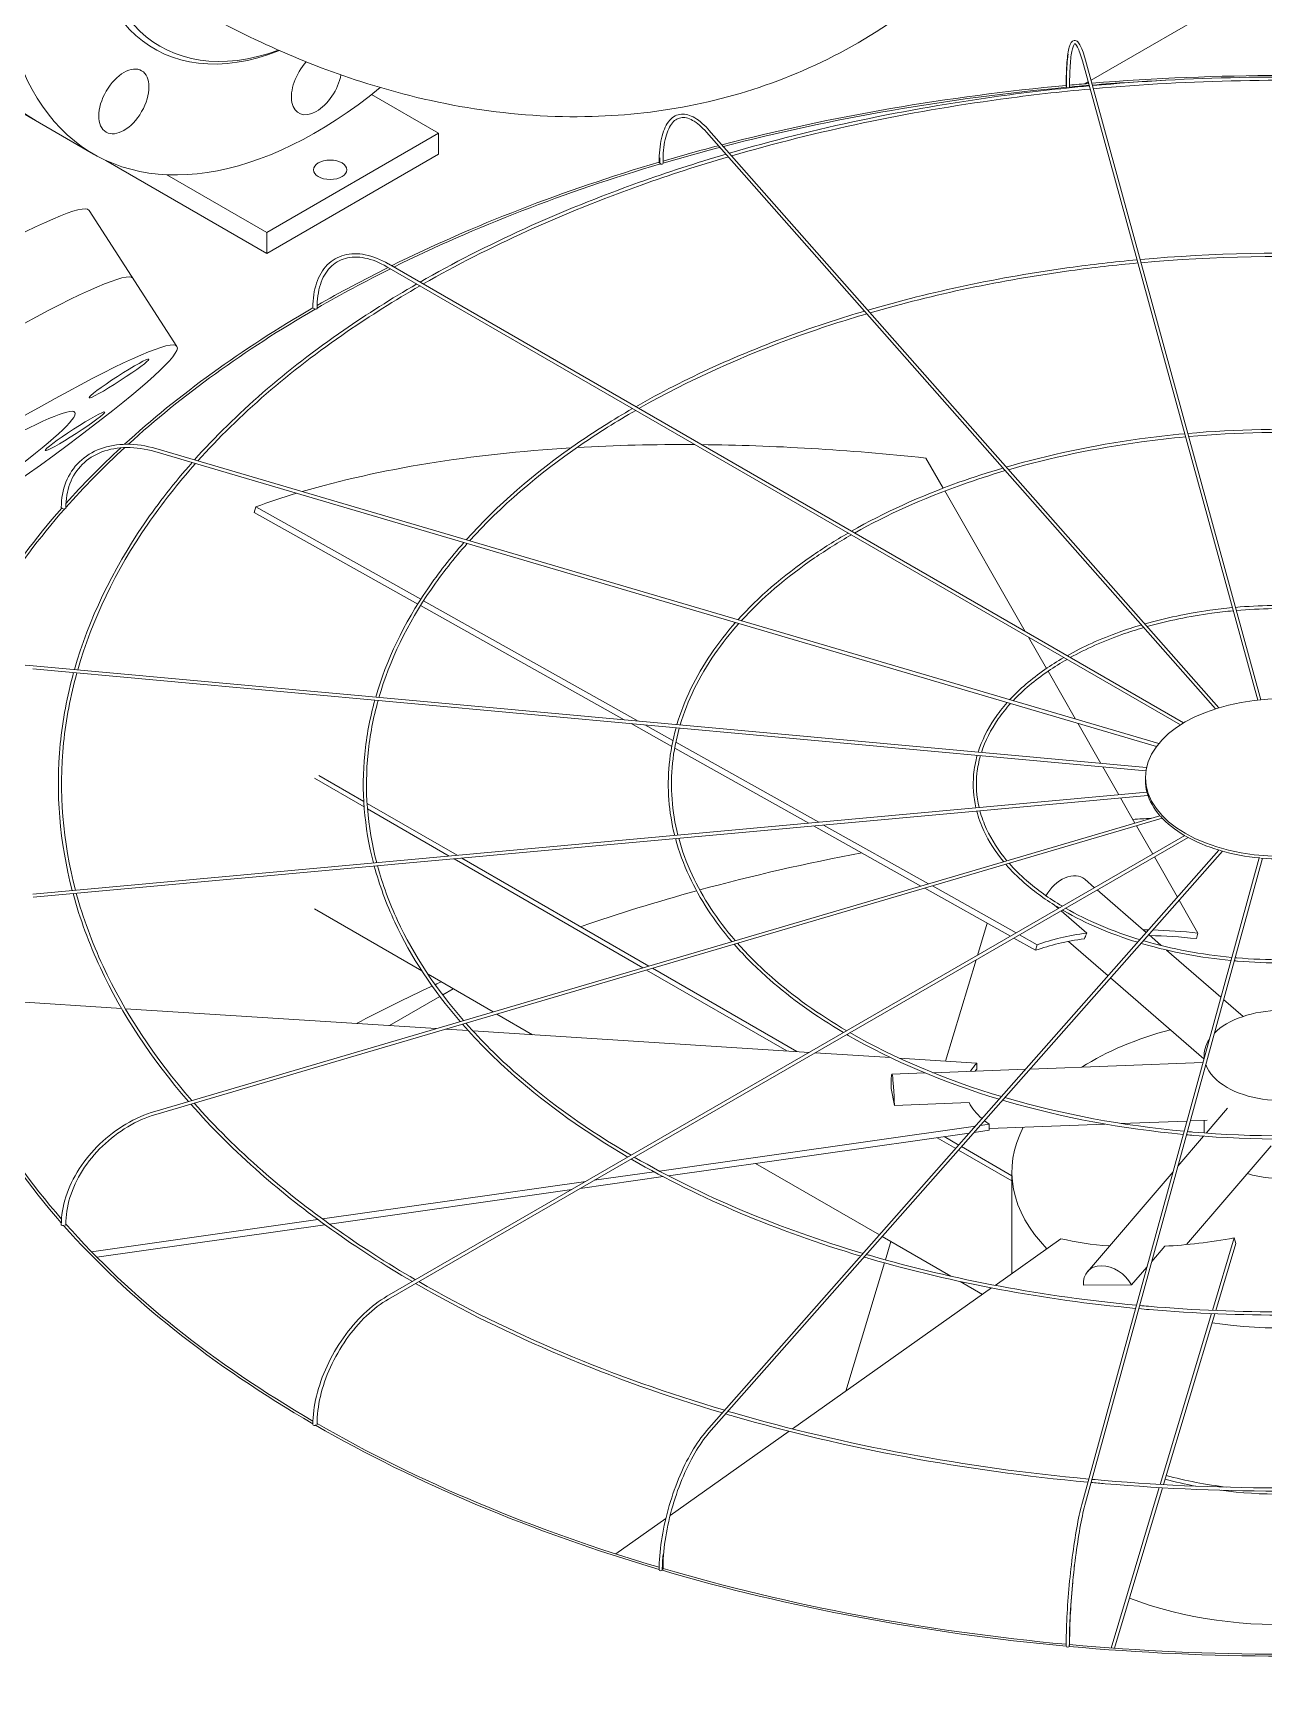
# Model space of a CAD drawing. Header units: millimetres. Extents: x -312439 to 477422, y -331570 to 212570.
# Drawn here: x 351743 to 352686, y 100087 to 101357 of the extents above; entities that cross this region are included whole.
import ezdxf

# ---------------------------------------------------------------- set-up
doc = ezdxf.new("R2010")
doc.units = ezdxf.units.MM

msp = doc.modelspace()

# ---------------------------------------------------------------- linework, layer by layer
at = {"color": 3, "linetype": 'Continuous', "lineweight": 0, "extrusion": (-1.11022e-16, 0.816497, 0.57735)}
for p, q in [((352738.436, 101427.589), (352554.043, 101321.13)), ((352547.438, 101335.951), (352681.793, 100846.193)), ((352684.268, 100846.431), (352549.8, 101336.599)), ((352551.851, 101319.864), (352549.403, 101318.45)), ((352002.767, 101310.21), (352054.158, 101280.539)), ((352054.158, 101280.539), (351922.523, 101204.539)), ((352054.158, 101264.539), (352054.158, 101280.539)), ((352259.442, 101281.389), (352649.392, 100839.532)), ((352651.956, 100840.328), (352261.279, 101283.01)), ((351922.523, 101188.539), (351799.248, 101259.712)), ((352054.158, 101264.539), (351922.523, 101188.539)), ((351922.523, 101204.539), (351845.906, 101248.774)), ((351922.523, 101188.539), (351922.523, 101204.539)), ((352624.957, 100828.687), (352015.766, 101180.404)), ((352622.593, 100827.224), (352014.541, 101178.282)), ((352604.28, 100810.782), (351836.655, 101036.598)), ((351837.346, 101038.948), (352605.916, 100812.854)), ((352440.739, 101008.602), (352427.528, 101031.662)), ((352503.704, 100898.693), (352441.971, 101006.451)), ((351912.905, 100990.046), (351914.141, 100994.333)), ((352038.138, 100919.855), (351912.905, 100990.046)), ((351914.141, 100994.333), (352040.465, 100923.531)), ((352196.41, 100831.146), (352040.277, 100918.656)), ((352042.606, 100922.331), (352207.026, 100830.176)), ((352519.867, 100870.478), (352506.125, 100894.466)), ((351743.228, 100870.127), (352596.082, 100792.139)), ((351743.451, 100872.567), (352596.539, 100794.557)), ((352542.129, 100831.618), (352521.089, 100868.346)), ((352232.764, 100810.771), (352201.654, 100828.207)), ((352212.27, 100827.236), (352233.657, 100815.25)), ((352561.527, 100797.759), (352543.888, 100828.548)), ((352235.895, 100813.995), (352345.367, 100752.638)), ((352337.729, 100751.939), (352235.023, 100809.504)), ((351959.009, 100786.358), (351997.068, 100764.384)), ((351996.797, 100768.541), (351962.473, 100788.358)), ((352575.329, 100773.666), (352563.014, 100795.163)), ((352595.673, 100784.804), (352595.673, 100786.804)), ((352596.886, 100775.637), (351743.228, 100697.576)), ((351743.451, 100695.137), (352597.609, 100773.244)), ((352068.235, 100727.296), (351999.339, 100767.073)), ((351999.64, 100762.899), (352062.254, 100726.749)), ((352587.714, 100752.048), (352576.668, 100771.329)), ((351836.655, 100531.105), (352606.836, 100757.673)), ((351837.346, 100528.755), (352608.674, 100755.661)), ((352423.647, 100703.784), (352341.502, 100749.824)), ((352349.14, 100750.523), (352429.473, 100705.498)), ((352601.363, 100728.222), (352588.965, 100749.863)), ((352014.541, 100389.421), (352625.879, 100742.377)), ((352015.766, 100387.299), (352628.356, 100740.978)), ((352065.932, 100724.625), (352210.589, 100641.107)), ((352215.179, 100642.458), (352071.913, 100725.172)), ((352259.442, 100286.314), (352652.098, 100731.237)), ((352654.701, 100730.485), (352261.279, 100284.693)), ((352547.438, 100231.752), (352682.835, 100725.311)), ((352549.8, 100231.104), (352685.314, 100725.088)), ((352620.286, 100695.191), (352602.58, 100726.097)), ((352492.344, 100665.28), (352426.634, 100702.109)), ((352432.461, 100703.823), (352496.72, 100667.807)), ((352549.312, 100708.912), (352556.751, 100702.466)), ((352558.71, 100700.768), (352596.391, 100668.115)), ((352041.264, 100638.867), (351959.009, 100686.358)), ((352526.114, 100689.06), (352529.08, 100686.49)), ((352531.039, 100684.792), (352550.768, 100667.695)), ((352636.01, 100667.743), (352621.572, 100692.946)), ((352466.983, 100650.638), (352474.437, 100675.317)), ((352511.581, 100654.498), (352494.83, 100663.887)), ((352499.206, 100666.414), (352512.816, 100658.785)), ((352511.581, 100654.498), (352512.816, 100658.785)), ((352536.727, 100661.311), (352567.133, 100634.962)), ((352598.242, 100666.51), (352607.822, 100658.208)), ((352634.775, 100663.456), (352636.01, 100667.743)), ((352442.529, 100569.679), (352465.948, 100647.212)), ((352611.844, 100654.723), (352653.555, 100618.577)), ((352095.848, 100607.353), (352046.003, 100636.132)), ((352213.519, 100639.416), (352320.867, 100577.439)), ((352328.655, 100576.942), (352218.109, 100640.766)), ((352568.984, 100633.358), (352640.588, 100571.307)), ((352057.276, 100620.313), (352065.339, 100624.968)), ((351811.174, 100609.948), (351725.013, 100615.444)), ((352052.372, 100594.564), (351814.117, 100609.761)), ((352055.139, 100619.079), (352016.626, 100596.844)), ((352655.607, 100616.799), (352670.543, 100603.855)), ((352126.15, 100589.858), (352098.778, 100605.662)), ((352076.751, 100593.009), (352059.505, 100594.109)), ((352338.275, 100576.328), (352080.27, 100592.785)), ((352400.309, 100572.372), (352342.686, 100576.047)), ((352466.421, 100568.155), (352406.952, 100571.948)), ((352640.703, 100573.943), (352640.703, 100571.726)), ((352401.425, 100559.592), (352426.903, 100560.536)), ((352432.854, 100560.756), (352503.971, 100563.392)), ((352466.516, 100563.488), (352466.421, 100568.155)), ((352507.348, 100563.517), (352639.797, 100568.426)), ((352403.465, 100535.663), (352400.833, 100548.67)), ((352460.694, 100537.784), (352403.465, 100535.663)), ((352642.236, 100514.432), (352658.581, 100533.504)), ((352223.274, 100485.378), (352465.514, 100519.816)), ((352469.25, 100520.348), (352475.905, 100521.294)), ((352476, 100516.626), (352475.905, 100521.294)), ((352475.969, 100518.109), (352564.865, 100521.404)), ((352577.123, 100521.858), (352627.535, 100523.726)), ((352630.101, 100523.822), (352643.021, 100524.3)), ((352640.703, 100524.214), (352640.703, 100514.544)), ((352460.791, 100514.464), (352230.261, 100481.69)), ((352436.037, 100510.945), (352450.378, 100502.665)), ((352452.716, 100505.315), (352441.596, 100511.735)), ((352476, 100516.626), (352464.526, 100514.995)), ((352620.6, 100489.188), (352640.255, 100512.121)), ((352452.542, 100501.416), (352493.424, 100477.813)), ((352493.424, 100481.813), (352454.881, 100504.066)), ((352627.312, 100429.074), (352692.153, 100504.731)), ((352226.108, 100481.1), (352162.593, 100472.07)), ((352173.349, 100478.28), (352219.185, 100484.796)), ((352391.914, 100436.419), (352297.055, 100491.186)), ((352493.424, 100406.944), (352493.424, 100484.706)), ((352551.222, 100408.238), (352616.864, 100484.829)), ((351965.076, 100448.67), (352166.849, 100477.356)), ((352156.093, 100471.146), (351970.461, 100444.755)), ((351788.24, 100423.53), (351961.614, 100448.178)), ((351966.967, 100444.258), (351792.271, 100419.422)), ((352446.688, 100404.796), (352394.078, 100435.17)), ((352396.512, 100417.336), (352400.738, 100431.325)), ((352531.009, 100433.566), (352480.516, 100397.8)), ((352647.048, 100378.606), (352663.686, 100434.092)), ((352665.017, 100429.9), (352649.603, 100378.497)), ((352665.017, 100429.9), (352663.686, 100434.092)), ((352600.571, 100416.178), (352610.524, 100427.791)), ((352366.14, 100316.784), (352395.804, 100414.99)), ((352585.091, 100398.116), (352596.835, 100411.819)), ((352477.744, 100395.837), (352325.283, 100287.844)), ((352470.766, 100390.894), (352453.703, 100400.746)), ((352548.264, 100397.97), (352585.091, 100398.116)), ((352607.063, 100245.26), (352646.323, 100376.186)), ((352648.877, 100376.076), (352609.607, 100245.115)), ((352322.655, 100285.983), (352231.534, 100221.438)), ((352569.483, 100119.938), (352606.339, 100242.848)), ((352608.883, 100242.703), (352572.016, 100119.755)), ((352228.209, 100219.083), (352189.971, 100191.998))]:
    msp.add_line(p, q, dxfattribs=at)
at = {"color": 4, "linetype": 'Continuous', "lineweight": 0, "extrusion": (-1.11022e-16, 0.816497, 0.57735)}
for p, q in [((351789.715, 101264.633), (351701.727, 101315.433)), ((351853.674, 101117.245), (351786.271, 101221.467))]:
    msp.add_line(p, q, dxfattribs=at)
at = {"color": 4, "linetype": 'Continuous', "lineweight": 0}
for centre, major_axis, ratio, start_param, end_param in [((351872.579, 101611.357), (170.852, 295.924), 0.57735027, 0, 3.14159265), ((351916.573, 101585.957), (-170.852, -295.924), 0.57735027, 3.2971548, 6.28318531), ((351916.573, 101585.957), (170.852, 295.924), 0.57735027, 0.78539816, 3.14159265), ((351960.567, 101560.557), (170.852, 295.924), 0.57735027, 0.78539816, 4.13079965), ((351960.567, 101560.557), (124.312, 215.314), 0.57735027, 0.78539816, 3.76537085), ((351963.338, 101558.957), (122.352, 211.92), 0.57735027, 0.78539816, 3.74211672), ((351960.567, 101319.557), (13.595, 23.547), 0.57735027, 1.20629131, 5.26752226), ((351499.342, 101035.904), (286.928, 185.563), 0.07116237, 0, 3.14159265), ((351533.044, 100983.793), (286.928, 185.563), 0.07116237, 0, 3.14159265)]:
    msp.add_ellipse(centre, major_axis=major_axis, ratio=ratio, start_param=start_param, end_param=end_param, dxfattribs=at)
for centre, major_axis, ratio in [((351812.985, 101304.938), (13.595, 23.547), 0.57735027), ((351566.745, 100931.682), (286.928, 185.563), 0.07116237), ((351809.191, 101092.662), (22.831, 14.765), 0.07116237), ((351566.745, 100931.682), (-208.769, -135.015), 0.07116237), ((351775.457, 101052.182), (22.831, 14.765), 0.07116237)]:
    msp.add_ellipse(centre, major_axis=major_axis, ratio=ratio, dxfattribs=at)
at = {"color": 3, "linetype": 'Continuous', "lineweight": 0}
for centre, major_axis, ratio, start_param, end_param in [((352700.598, 100719.269), (-1048.768, 0), 0.57735027, 4.85438672, 4.86842813), ((352700.598, 100719.269), (-1048.768, 0), 0.57735027, 4.57359934, 4.85199434), ((352700.598, 100719.269), (-1046.319, 0), 0.57735027, 4.79833842, 4.85195343), ((352700.598, 100719.269), (-1048.768, 0), 0.57735027, 4.87097639, 5.13416564), ((352700.598, 100719.269), (-1046.319, 0), 0.57735027, 4.87108521, 5.13404975), ((352536.197, 101316.721), (1.225, 0), 0.57735027, 3.14159265, 3.70729107), ((352536.389, 101316.023), (1.225, 0.004), 0.56474576, 3.29698969, 4.86778602), ((352536.389, 101316.023), (1.225, 0.004), 0.56474576, 4.86778602, 6.28318531), ((352700.598, 100719.269), (-1046.319, 0), 0.57735027, 4.85435141, 4.86879705), ((352700.598, 100719.269), (-1048.768, 0), 0.57735027, 5.13694439, 5.18189128), ((352700.598, 100719.269), (-1046.319, 0), 0.57735027, 5.13683502, 5.18307763), ((352700.598, 100719.269), (-1048.768, 0), 0.57735027, 5.18510484, 5.42093263), ((352700.598, 100719.269), (-1046.319, 0), 0.57735027, 5.18527527, 5.42075236), ((352224.312, 101258.214), (1.225, 0), 0.57735027, 3.14159265, 4.134446), ((352224.868, 101257.584), (1.225, 0.01), 0.56597275, 3.60793822, 5.17873454), ((352224.868, 101257.584), (1.225, 0.01), 0.56597275, 5.17873454, 6.28318531), ((352700.598, 100719.269), (-1046.319, 0), 0.57735027, 5.42407254, 5.49730565), ((352700.598, 100719.269), (-1048.768, 0), 0.57735027, 5.42424502, 5.49496708), ((352700.598, 100719.269), (-1048.768, 0), 0.57735027, 5.49938311, 5.72060344), ((352700.598, 100719.269), (-1046.319, 0), 0.57735027, 5.49937067, 5.71908805), ((351959.007, 101146.927), (1.225, 0), 0.57735027, 3.14159265, 4.45055499), ((351959.873, 101146.427), (1.225, 0.016), 0.56830663, 3.91933875, 5.49013508), ((351959.873, 101146.427), (1.225, 0.016), 0.56830663, 5.49013508, 6.28318531), ((352700.598, 100719.269), (-1046.319, 0), 0.57735027, 5.72402786, 5.81143896), ((352700.598, 100719.269), (-1048.768, 0), 0.57735027, 5.72583618, 5.80677108), ((352701.833, 100552.844), (-971.388, 279.904), 0.41303809, 5.42335715, 5.70815224), ((352701.833, 100552.844), (-971.388, 279.904), 0.41303809, 5.31032739, 5.41762277), ((352701.833, 100552.844), (-971.388, 279.904), 0.41303809, 5.11506512, 5.30461302), ((352701.833, 100552.844), (-971.388, 279.904), 0.41303809, 5.71506764, 5.76687966), ((352700.598, 100719.269), (-1048.768, 0), 0.57735027, 5.81359811, 6.07011802), ((352700.598, 100719.269), (-1046.319, 0), 0.57735027, 5.81336511, 6.06128621), ((351766.251, 100993.753), (1.225, 0), 0.57735027, 3.14159265, 4.76471425), ((351767.342, 100993.432), (1.225, 0.021), 0.57151893, 4.23145457, 5.8022509), ((351767.342, 100993.432), (1.225, 0.021), 0.57151893, 5.8022509, 6.28318531), ((352700.165, 100784.804), (-104.492, 0), 0.57735027, 0, 0.1535113), ((352700.165, 100784.804), (-104.492, 0), 0.57735027, 0.16064797, 0.46767057), ((352700.598, 100154.38), (1046.319, 0), 0.57735027, 1.66704137, 1.68043487), ((352700.165, 100784.804), (-104.492, 0), 0.57735027, 0.47480723, 0.78182983), ((352700.165, 100784.804), (-104.492, 0), 0.57735027, 0.7889665, 1.0959891), ((352700.598, 100154.38), (1046.319, 0), 0.57735027, 1.88378363, 2.01152702), ((352700.165, 100784.804), (-104.492, 0), 0.57735027, 1.10312576, 1.41014836), ((352700.165, 100784.804), (-104.492, 0), 0.57735027, 1.41728503, 1.72430763), ((352534.834, 100692.205), (-14.478, -16.707), 0.67950023, 3.14159265, 5.02860292), ((352700.598, 100154.38), (1046.319, 0), 0.57735027, 2.01409491, 2.11046953), ((352700.598, 100548.557), (-233.097, 67.167), 0.41303809, 5.53223376, 5.76687966), ((352701.833, 100552.844), (233.097, -67.167), 0.41303809, 2.38836611, 2.62528701), ((352701.833, 100552.844), (233.097, -67.167), 0.41303809, 2.14647482, 2.1667574), ((352700.598, 100548.557), (-233.097, 67.167), 0.41303809, 5.11506512, 5.27837519), ((352701.833, 100552.844), (233.097, -67.167), 0.41303809, 1.97347247, 2.1313259), ((352700.598, 100719.269), (-1048.768, 0), 0.57735027, 0.1585854, 0.46892864), ((352700.598, 100719.269), (-1046.319, 0), 0.57735027, 0.15790655, 0.46457773), ((352700.598, 100154.38), (1046.319, 0), 0.57735027, 2.24276735, 2.31574628), ((352700.598, 100154.38), (1046.319, 0), 0.57735027, 2.23436866, 2.24000128), ((352700.598, 100573.943), (-59.895, 0), 0.57735027, 3.69756416, 5.76575409), ((352700.598, 100484.706), (-207.174, 0), 0.57735027, 5.13902547, 5.54737639), ((352700.598, 100573.943), (-59.895, 0), 0.57735027, 5.91432374, 6.33788761), ((352402.244, 100537.499), (-0.819, 22.092), 0.05230802, 4.627231, 7.32191967), ((352700.503, 100553.224), (-242.531, -4.942), 0.30331876, 6.01219977, 6.09914028), ((352700.598, 100548.557), (-242.531, -4.942), 0.30331876, 6.01219977, 6.0333648), ((352700.598, 100573.943), (-59.895, 0), 0.57735027, 0.20327195, 0.78539816), ((352700.598, 100573.943), (-59.895, 0), 0.57735027, 0.78539816, 2.89978042), ((352700.503, 100553.224), (-242.531, -4.942), 0.30331876, 0.14390811, 0.31767721), ((352700.503, 100553.224), (-242.531, -4.942), 0.30331876, 0.34103276, 0.38082901), ((352700.598, 100484.706), (-207.174, 0), 0.57735027, 5.99169836, 6.79713651), ((352700.598, 100514.321), (-59.895, 0), 0.57735027, 1.1079301, 2.23846982), ((351766.251, 100444.285), (1.225, 0), 0.57735027, 3.14159265, 5.70719205), ((352700.598, 100719.269), (-1048.768, 0), 0.57735027, 0.4725868, 0.78374969), ((351767.342, 100444.606), (1.225, 0.021), 0.58304212, 5.17373692, 6.28318531), ((352700.598, 100719.269), (-1046.319, 0), 0.57735027, 0.47175253, 0.78145685), ((352699.267, 100552.749), (-231.216, -73.381), 0.44048996, 0.62708313, 0.83556185), ((352699.267, 100552.749), (-231.216, -73.381), 0.44048996, 1.04197677, 1.27889767), ((352568.008, 100393.851), (16.786, -14.386), 0.73180825, 1.0914656, 3.78615427), ((352700.598, 100484.706), (-207.174, 0), 0.57735027, 1.30817895, 1.9425337), ((351959.007, 100291.111), (1.225, 0), 0.57735027, 3.14159265, 6.02135132), ((352700.598, 100719.269), (-1048.768, 0), 0.57735027, 0.78656596, 1.09808088), ((351959.873, 100291.611), (1.225, 0.017), 0.58625442, 5.48989346, 6.28318531), ((352700.598, 100719.269), (-1046.319, 0), 0.57735027, 0.78587838, 1.09689941), ((352700.598, 100360.201), (-207.174, 0), 0.57735027, 1.12739667, 1.36460952), ((352700.598, 100360.201), (-212.072, 0), 0.57735027, 1.13383327, 1.25213937), ((352700.598, 100360.201), (-212.072, 0), 0.57735027, 1.3476903, 1.79509044), ((352224.312, 100179.824), (-1.225, 0), 0.57735027, 0, 3.14159265), ((352700.598, 100719.269), (-1048.768, 0), 0.57735027, 1.10054445, 1.41220862), ((352224.868, 100180.454), (-1.225, -0.011), 0.58858829, 2.66526492, 3.14159265), ((352700.598, 100719.269), (-1046.319, 0), 0.57735027, 1.10010535, 1.41183726), ((352700.598, 100260.201), (-212.072, 0), 0.57735027, 0.98594125, 2.34464399), ((352700.598, 100156.38), (-1048.768, 0), 0.57735027, 0, 3.14159265), ((352536.197, 100121.316), (-1.225, 0), 0.57735027, 0, 3.14159265), ((352700.598, 100719.269), (-1048.768, 0), 0.57735027, 1.41453598, 1.72626058), ((352536.389, 100122.015), (-1.225, -0.004), 0.58981528, 2.98275574, 3.14159265), ((352700.598, 100719.269), (-1046.319, 0), 0.57735027, 1.41438895, 1.72636573)]:
    msp.add_ellipse(centre, major_axis=major_axis, ratio=ratio, start_param=start_param, end_param=end_param, dxfattribs=at)
for centre, major_axis in [((351971.02, 101252.539), (12.86, 0)), ((352700.165, 100786.804), (-104.492, 0))]:
    msp.add_ellipse(centre, major_axis=major_axis, ratio=0.57735027, dxfattribs=at)
at = {"color": 5, "linetype": 'Continuous', "lineweight": 0}
msp.add_open_spline([(352588.311, 101649.76), (352584.42, 101633.707), (352579.863, 101617.803), (352552.502, 101536.365), (352517.302, 101473.418), (352428.204, 101381.173), (352380.346, 101348.143), (352278.056, 101305.435), (352224.467, 101294.854), (352110.878, 101291.747), (352051.213, 101301.909), (351947.938, 101335.177), (351903.191, 101355.671), (351860.276, 101380.448)], degree=3, knots=[0.2407371, 0.2407371, 0.2407371, 0.2407371, 0.31415927, 0.31415927, 0.62139477, 0.62139477, 0.85961709, 0.85961709, 1.08837512, 1.08837512, 1.35326625, 1.35326625, 1.57079633, 1.57079633, 1.57079633, 1.57079633], dxfattribs=at)
at = {"color": 3, "linetype": 'Continuous', "lineweight": 0}
for points, knots in [([(352534.972, 101316.721), (352534.972, 101323.535), (352535.179, 101329.601), (352535.99, 101339.675), (352536.587, 101343.671), (352538.194, 101349.358), (352539.097, 101351.419), (352542.237, 101351.88), (352543.23, 101351.29), (352545.435, 101348.949), (352546.665, 101346.331), (352548.583, 101340.805), (352549.192, 101338.815), (352549.8, 101336.599)], [4.71238898, 4.71238898, 4.71238898, 4.71238898, 5.02654825, 5.02654825, 5.34070751, 5.34070751, 5.65486678, 5.65486678, 5.82360284, 5.82360284, 6.1377621, 6.1377621, 6.28318531, 6.28318531, 6.28318531, 6.28318531]), ([(352547.438, 101335.951), (352546.165, 101340.591), (352544.888, 101344.157), (352542.663, 101348.479), (352541.666, 101349.078), (352541.56, 101349.079), (352540.741, 101348.484), (352539.332, 101343.826), (352538.755, 101340.426), (352537.913, 101331.453), (352537.665, 101325.734), (352537.612, 101318.181), (352537.61, 101317.113), (352537.614, 101316.027)], [0, 0, 0, 0, 0.31526689, 0.31526689, 0.60947257, 0.60947257, 0.92674061, 0.92674061, 1.22083726, 1.22083726, 1.53563039, 1.53563039, 1.5863402, 1.5863402, 1.5863402, 1.5863402]), ([(352536.5, 101341.262), (352536.463, 101341.019), (352536.427, 101340.772), (352535.82, 101336.425), (352535.443, 101331.212), (352535.19, 101322.264), (352535.155, 101319.222), (352535.164, 101316.022)], [7.384497053, 7.384497053, 7.384497053, 7.384497053, 7.403952931, 7.403952931, 7.721220971, 7.721220971, 7.869487909, 7.869487909, 7.869487909, 7.869487909]), ([(352845.176, 101317.08), (352823.93, 101319.002), (352802.571, 101320.501), (352705.87, 101325.345), (352629.805, 101323.833), (352555.154, 101317.08)], [3.771589677, 3.771589677, 3.771589677, 3.771589677, 3.840445898, 3.840445898, 4.082391957, 4.082391957, 4.082391957, 4.082391957]), ([(352844.517, 101314.68), (352823.725, 101316.555), (352802.824, 101318.025), (352706.572, 101322.896), (352630.483, 101321.413), (352555.813, 101314.68)], [3.7720633, 3.7720633, 3.7720633, 3.7720633, 3.839550132, 3.839550132, 4.081918334, 4.081918334, 4.081918334, 4.081918334]), ([(352552.676, 101316.854), (352529.379, 101314.71), (352506.223, 101312.058), (352411.854, 101299.093), (352342.444, 101284.413), (352276.939, 101265.265)], [4.085069591, 4.085069591, 4.085069591, 4.085069591, 4.160608173, 4.160608173, 4.395665913, 4.395665913, 4.395665913, 4.395665913]), ([(352553.335, 101314.455), (352530.303, 101312.342), (352507.409, 101309.731), (352413.423, 101296.888), (352344.127, 101282.29), (352278.73, 101263.236)], [4.084600117, 4.084600117, 4.084600117, 4.084600117, 4.159387709, 4.159387709, 4.39434399, 4.39434399, 4.39434399, 4.39434399]), ([(352223.087, 101258.214), (352223.087, 101265.075), (352223.689, 101271.27), (352226.075, 101281.771), (352227.853, 101286.083), (352232.576, 101292.422), (352235.571, 101294.445), (352242.131, 101295.584), (352245.569, 101294.891), (352252.821, 101291.21), (352256.679, 101288.066), (352260.776, 101283.576), (352261.027, 101283.295), (352261.279, 101283.01)], [4.71238898, 4.71238898, 4.71238898, 4.71238898, 5.02654825, 5.02654825, 5.34070751, 5.34070751, 5.65486678, 5.65486678, 5.94845155, 5.94845155, 6.26261081, 6.26261081, 6.28318531, 6.28318531, 6.28318531, 6.28318531]), ([(352259.442, 101281.389), (352255.786, 101285.532), (352252.155, 101288.595), (352245.423, 101292.282), (352242.36, 101292.908), (352236.995, 101291.968), (352234.607, 101290.392), (352230.499, 101284.798), (352228.834, 101280.779), (352226.625, 101270.768), (352226.065, 101264.806), (352226.09, 101257.979), (352226.091, 101257.787), (352226.093, 101257.595)], [0, 0, 0, 0, 0.31464476, 0.31464476, 0.6289116, 0.6289116, 0.94617964, 0.94617964, 1.26344768, 1.26344768, 1.5772832, 1.5772832, 1.5863402, 1.5863402, 1.5863402, 1.5863402]), ([(352274.344, 101264.504), (352251.528, 101257.782), (352229.187, 101250.521), (352146.797, 101221.108), (352090.481, 101195.464), (352039.903, 101166.468)], [4.398772282, 4.398772282, 4.398772282, 4.398772282, 4.480777933, 4.480777933, 4.708868502, 4.708868502, 4.708868502, 4.708868502]), ([(352276.133, 101262.477), (352253.412, 101255.805), (352231.164, 101248.598), (352149.008, 101219.371), (352092.823, 101193.874), (352042.358, 101165.051)], [4.39745622, 4.39745622, 4.39745622, 4.39745622, 4.479217897, 4.479217897, 4.707006068, 4.707006068, 4.707006068, 4.707006068]), ([(352223.68, 101261.632), (352223.658, 101260.815), (352223.645, 101259.988), (352223.638, 101258.631), (352223.639, 101258.108), (352223.643, 101257.581)], [7.8059806913, 7.8059806913, 7.8059806913, 7.8059806913, 7.8451401512, 7.8451401512, 7.8694167814, 7.8694167814, 7.8694167814, 7.8694167814]), ([(351957.782, 101146.927), (351957.782, 101153.827), (351958.727, 101160.207), (351962.461, 101171.322), (351965.254, 101176.056), (351972.448, 101183.336), (351976.841, 101185.88), (351986.711, 101188.486), (351992.178, 101188.553), (352003.635, 101186.278), (352009.631, 101183.926), (352015.66, 101180.465), (352015.713, 101180.434), (352015.766, 101180.404)], [3.14159265, 3.14159265, 3.14159265, 3.14159265, 3.45575192, 3.45575192, 3.76991118, 3.76991118, 4.08269654, 4.08269654, 4.39544819, 4.39544819, 4.70960746, 4.70960746, 4.71238898, 4.71238898, 4.71238898, 4.71238898]), ([(352014.541, 101178.282), (352008.791, 101181.602), (352003.066, 101183.844), (351992.269, 101185.984), (351987.203, 101185.884), (351978.199, 101183.43), (351974.254, 101181.081), (351967.763, 101174.308), (351965.22, 101169.874), (351961.841, 101159.286), (351961.008, 101153.136), (351961.097, 101146.443)], [1.57079633, 1.57079633, 1.57079633, 1.57079633, 1.88806437, 1.88806437, 2.20533241, 2.20533241, 2.52260045, 2.52260045, 2.83986849, 2.83986849, 3.15713653, 3.15713653, 3.15713653, 3.15713653]), ([(352589.243, 101183.559), (352571.784, 101181.949), (352554.429, 101179.959), (352483.878, 101170.257), (352432.019, 101159.301), (352383.057, 101145.021)], [4.085383912, 4.085383912, 4.085383912, 4.085383912, 4.160809561, 4.160809561, 4.394762921, 4.394762921, 4.394762921, 4.394762921]), ([(352589.901, 101181.16), (352572.707, 101179.581), (352555.616, 101177.632), (352485.446, 101168.052), (352433.702, 101157.178), (352384.849, 101142.991)], [4.084758769, 4.084758769, 4.084758769, 4.084758769, 4.159183124, 4.159183124, 4.392998475, 4.392998475, 4.392998475, 4.392998475]), ([(352808.609, 101183.785), (352792.76, 101185.213), (352776.827, 101186.328), (352704.512, 101189.944), (352647.591, 101188.82), (352591.721, 101183.785)], [3.772165081, 3.772165081, 3.772165081, 3.772165081, 3.840593344, 3.840593344, 4.081816553, 4.081816553, 4.081816553, 4.081816553]), ([(352807.95, 101181.385), (352792.555, 101182.767), (352777.079, 101183.852), (352705.214, 101187.496), (352648.269, 101186.4), (352592.38, 101181.385)], [3.772797592, 3.772797592, 3.772797592, 3.772797592, 3.839399606, 3.839399606, 4.081184042, 4.081184042, 4.081184042, 4.081184042]), ([(352037.45, 101165.056), (352017.915, 101153.774), (351999.244, 101141.992), (351937.159, 101099.159), (351898.682, 101065.713), (351867.011, 101030.221)], [4.712563603, 4.712563603, 4.712563603, 4.712563603, 4.800982872, 4.800982872, 5.022068239, 5.022068239, 5.022068239, 5.022068239]), ([(352039.9, 101163.641), (352020.41, 101152.426), (352001.779, 101140.715), (351939.738, 101098.082), (351901.271, 101064.777), (351869.613, 101029.456)], [4.710711416, 4.710711416, 4.710711416, 4.710711416, 4.799012884, 4.799012884, 5.020261931, 5.020261931, 5.020261931, 5.020261931]), ([(352380.462, 101144.26), (352363.309, 101139.206), (352346.515, 101133.745), (352284.952, 101111.754), (352242.943, 101092.645), (352205.176, 101071.047)], [4.398901247, 4.398901247, 4.398901247, 4.398901247, 4.481035777, 4.481035777, 4.70761983, 4.70761983, 4.70761983, 4.70761983]), ([(352382.251, 101142.233), (352365.194, 101137.229), (352348.492, 101131.821), (352287.164, 101110.017), (352245.286, 101091.055), (352207.633, 101069.629)], [4.397147207, 4.397147207, 4.397147207, 4.397147207, 4.478956818, 4.478956818, 4.705132161, 4.705132161, 4.705132161, 4.705132161]), ([(352202.721, 101069.637), (352187.998, 101061.133), (352173.927, 101052.252), (352127.568, 101020.246), (352098.901, 100995.364), (352075.251, 100968.962)], [4.712541759, 4.712541759, 4.712541759, 4.712541759, 4.801308866, 4.801308866, 5.020482203, 5.020482203, 5.020482203, 5.020482203]), ([(352205.172, 101068.222), (352190.493, 101059.785), (352176.463, 101050.975), (352130.147, 101019.17), (352101.493, 100994.427), (352077.855, 100968.196)], [4.710072273, 4.710072273, 4.710072273, 4.710072273, 4.798683598, 4.798683598, 5.018063384, 5.018063384, 5.018063384, 5.018063384]), ([(352772.054, 101050.534), (352761.598, 101051.47), (352751.087, 101052.201), (352703.15, 101054.59), (352665.369, 101053.852), (352628.276, 101050.534)], [3.773286698, 3.773286698, 3.773286698, 3.773286698, 3.840886477, 3.840886477, 4.080694936, 4.080694936, 4.080694936, 4.080694936]), ([(352771.395, 101048.134), (352761.393, 101049.023), (352751.34, 101049.725), (352703.852, 101052.141), (352666.048, 101051.433), (352628.934, 101048.134)], [3.774238416, 3.774238416, 3.774238416, 3.774238416, 3.839097695, 3.839097695, 4.079743218, 4.079743218, 4.079743218, 4.079743218]), ([(351765.026, 100993.753), (351765.026, 101000.682), (351766.224, 101007.281), (351770.926, 101019.158), (351774.431, 101024.432), (351783.393, 101033.1), (351788.847, 101036.49), (351801.13, 101041.055), (351807.957, 101042.23), (351822.309, 101042.281), (351829.833, 101041.158), (351837.346, 101038.948)], [4.71238898, 4.71238898, 4.71238898, 4.71238898, 5.02654825, 5.02654825, 5.34070751, 5.34070751, 5.65486678, 5.65486678, 5.96902604, 5.96902604, 6.28318531, 6.28318531, 6.28318531, 6.28318531]), ([(351836.655, 101036.598), (351829.392, 101038.734), (351822.143, 101039.802), (351808.406, 101039.709), (351801.921, 101038.55), (351790.353, 101034.15), (351785.271, 101030.912), (351776.974, 101022.679), (351773.757, 101017.685), (351769.497, 101006.394), (351768.455, 101000.097), (351768.567, 100993.452)], [0, 0, 0, 0, 0.31726804, 0.31726804, 0.63453608, 0.63453608, 0.95180412, 0.95180412, 1.26907216, 1.26907216, 1.5863402, 1.5863402, 1.5863402, 1.5863402]), ([(352625.798, 101050.309), (352614.18, 101049.233), (352602.632, 101047.905), (352555.889, 101041.466), (352521.571, 101034.231), (352489.144, 101024.813)], [4.086037534, 4.086037534, 4.086037534, 4.086037534, 4.161210359, 4.161210359, 4.393038284, 4.393038284, 4.393038284, 4.393038284]), ([(352626.456, 101047.91), (352615.104, 101046.865), (352603.818, 101045.578), (352557.458, 101039.261), (352523.255, 101032.106), (352490.936, 101022.782)], [4.08510236, 4.08510236, 4.08510236, 4.08510236, 4.158773218, 4.158773218, 4.390386282, 4.390386282, 4.390386282, 4.390386282]), ([(351865.214, 101028.196), (351851.727, 101012.924), (351839.493, 100997.279), (351803.937, 100945.37), (351785.985, 100907.864), (351775.136, 100869.669)], [5.026267439, 5.026267439, 5.026267439, 5.026267439, 5.121193451, 5.121193451, 5.33524268, 5.33524268, 5.33524268, 5.33524268]), ([(351867.809, 101027.433), (351854.424, 101012.343), (351842.274, 100996.89), (351806.588, 100945.154), (351788.522, 100907.632), (351777.618, 100869.442)], [5.024480731, 5.024480731, 5.024480731, 5.024480731, 5.118801023, 5.118801023, 5.334410373, 5.334410373, 5.334410373, 5.334410373]), ([(352486.547, 101024.054), (352475.07, 101020.669), (352463.833, 101017.011), (352423.092, 101002.442), (352395.376, 100989.858), (352370.411, 100975.649)], [4.399235311, 4.399235311, 4.399235311, 4.399235311, 4.481549286, 4.481549286, 4.705249353, 4.705249353, 4.705249353, 4.705249353]), ([(352488.336, 101022.026), (352476.954, 101018.691), (352465.809, 101015.088), (352425.305, 101000.704), (352397.722, 100988.267), (352372.872, 100974.229)], [4.396606667, 4.396606667, 4.396606667, 4.396606667, 4.478434088, 4.478434088, 4.701505316, 4.701505316, 4.701505316, 4.701505316]), ([(352073.45, 100966.938), (352063.255, 100955.399), (352054.012, 100943.576), (352027.482, 100904.8), (352014.107, 100876.939), (352005.95, 100848.563)], [5.026073872, 5.026073872, 5.026073872, 5.026073872, 5.121589201, 5.121589201, 5.333322518, 5.333322518, 5.333322518, 5.333322518]), ([(352076.047, 100966.175), (352065.953, 100954.817), (352056.793, 100943.187), (352030.135, 100904.584), (352016.646, 100876.707), (352008.433, 100848.336)], [5.023689806, 5.023689806, 5.023689806, 5.023689806, 5.118400985, 5.118400985, 5.332193335, 5.332193335, 5.332193335, 5.332193335]), ([(352367.953, 100974.24), (352358.055, 100968.523), (352348.598, 100962.549), (352317.96, 100941.37), (352299.095, 100925.037), (352283.461, 100907.712)], [4.712617693, 4.712617693, 4.712617693, 4.712617693, 4.801958432, 4.801958432, 5.017472679, 5.017472679, 5.017472679, 5.017472679]), ([(352370.405, 100972.825), (352360.55, 100967.175), (352351.134, 100961.272), (352320.543, 100940.293), (352301.691, 100924.1), (352286.071, 100906.944)], [4.708914423, 4.708914423, 4.708914423, 4.708914423, 4.798024648, 4.798024648, 5.013814843, 5.013814843, 5.013814843, 5.013814843]), ([(352662.352, 100917.058), (352656.577, 100916.517), (352650.836, 100915.851), (352627.902, 100912.675), (352611.123, 100909.159), (352595.232, 100904.603)], [4.08798608, 4.08798608, 4.08798608, 4.08798608, 4.162397179, 4.162397179, 4.387898946, 4.387898946, 4.387898946, 4.387898946]), ([(352663.01, 100914.659), (352657.501, 100914.149), (352652.023, 100913.525), (352629.472, 100910.469), (352612.81, 100907.032), (352597.028, 100902.568)], [4.086130867, 4.086130867, 4.086130867, 4.086130867, 4.157537531, 4.157537531, 4.382563309, 4.382563309, 4.382563309, 4.382563309]), ([(352735.499, 100917.283), (352730.436, 100917.725), (352725.349, 100918.073), (352701.789, 100919.235), (352683.147, 100918.885), (352664.831, 100917.283)], [3.776630452, 3.776630452, 3.776630452, 3.776630452, 3.841752063, 3.841752063, 4.077351182, 4.077351182, 4.077351182, 4.077351182]), ([(352734.84, 100914.881), (352730.231, 100915.279), (352725.601, 100915.598), (352702.491, 100916.786), (352683.826, 100916.464), (352665.49, 100914.881)], [3.778551419, 3.778551419, 3.778551419, 3.778551419, 3.838185012, 3.838185012, 4.075430215, 4.075430215, 4.075430215, 4.075430215]), ([(352281.655, 100905.69), (352274.764, 100897.895), (352268.522, 100889.906), (352251.017, 100864.261), (352242.215, 100846.03), (352236.755, 100827.457)], [5.025838542, 5.025838542, 5.025838542, 5.025838542, 5.122377625, 5.122377625, 5.329668134, 5.329668134, 5.329668134, 5.329668134]), ([(352284.252, 100904.926), (352277.462, 100897.313), (352271.304, 100889.516), (352253.674, 100864.046), (352244.759, 100845.799), (352239.242, 100827.23)], [5.022258505, 5.022258505, 5.022258505, 5.022258505, 5.117600339, 5.117600339, 5.327918781, 5.327918781, 5.327918781, 5.327918781]), ([(352592.633, 100903.847), (352586.831, 100902.131), (352581.151, 100900.277), (352561.232, 100893.129), (352547.809, 100887.07), (352535.651, 100880.248)], [4.400230759, 4.400230759, 4.400230759, 4.400230759, 4.483072665, 4.483072665, 4.698193224, 4.698193224, 4.698193224, 4.698193224]), ([(352594.422, 100901.819), (352588.716, 100900.154), (352583.128, 100898.354), (352563.449, 100891.39), (352550.163, 100885.476), (352538.123, 100878.821)], [4.394987895, 4.394987895, 4.394987895, 4.394987895, 4.476861237, 4.476861237, 4.690631098, 4.690631098, 4.690631098, 4.690631098]), ([(352533.185, 100878.843), (352528.113, 100875.912), (352523.27, 100872.847), (352508.351, 100862.493), (352499.29, 100854.708), (352491.682, 100846.459)], [4.712843699, 4.712843699, 4.712843699, 4.712843699, 4.803888031, 4.803888031, 5.008535494, 5.008535494, 5.008535494, 5.008535494]), ([(352535.638, 100877.427), (352530.609, 100874.563), (352525.807, 100871.569), (352510.942, 100861.416), (352501.899, 100853.77), (352494.309, 100845.686)], [4.705442937, 4.705442937, 4.705442937, 4.705442937, 4.796044704, 4.796044704, 5.001045495, 5.001045495, 5.001045495, 5.001045495]), ([(351663.689, 100813.686), (351663.689, 100820.63), (351665.02, 100827.46), (351670.216, 100840.203), (351674.078, 100846.113), (351683.935, 100856.427), (351689.927, 100860.83), (351703.445, 100867.713), (351710.968, 100870.192), (351726.814, 100872.999), (351735.134, 100873.327), (351743.451, 100872.567)], [4.71238898, 4.71238898, 4.71238898, 4.71238898, 5.02654825, 5.02654825, 5.34070751, 5.34070751, 5.65486678, 5.65486678, 5.96902604, 5.96902604, 6.28318531, 6.28318531, 6.28318531, 6.28318531]), ([(351774.464, 100867.271), (351769.467, 100849.169), (351766.059, 100830.918), (351760.575, 100775.138), (351763.652, 100737.438), (351773.418, 100700.337)], [5.339721085, 5.339721085, 5.339721085, 5.339721085, 5.441089183, 5.441089183, 5.648615479, 5.648615479, 5.648615479, 5.648615479]), ([(351776.943, 100867.044), (351772.025, 100849.323), (351768.644, 100831.463), (351762.965, 100775.844), (351766.011, 100737.91), (351775.892, 100700.563)], [5.338921526, 5.338921526, 5.338921526, 5.338921526, 5.438899176, 5.438899176, 5.64936187, 5.64936187, 5.64936187, 5.64936187]), ([(352005.273, 100846.165), (352001.478, 100832.459), (351998.897, 100818.638), (351994.826, 100776.962), (351997.065, 100748.984), (352004.209, 100721.441)], [5.339283406, 5.339283406, 5.339283406, 5.339283406, 5.441448905, 5.441448905, 5.646435094, 5.646435094, 5.646435094, 5.646435094]), ([(352007.752, 100845.938), (352004.038, 100832.613), (352001.482, 100819.182), (351997.217, 100777.668), (351999.425, 100749.455), (352006.681, 100721.667)], [5.33821232, 5.33821232, 5.33821232, 5.33821232, 5.438530423, 5.438530423, 5.647409525, 5.647409525, 5.647409525, 5.647409525]), ([(352489.859, 100844.442), (352486.272, 100840.392), (352483.032, 100836.235), (352474.549, 100823.721), (352470.326, 100815.119), (352467.579, 100806.35)], [5.025139852, 5.025139852, 5.025139852, 5.025139852, 5.124718569, 5.124718569, 5.318852702, 5.318852702, 5.318852702, 5.318852702]), ([(352492.46, 100843.676), (352488.974, 100839.808), (352485.816, 100835.845), (352477.216, 100823.507), (352472.883, 100814.889), (352470.076, 100806.121)], [5.01795641, 5.01795641, 5.01795641, 5.01795641, 5.115193837, 5.115193837, 5.315025269, 5.315025269, 5.315025269, 5.315025269]), ([(352236.07, 100825.06), (352233.484, 100815.765), (352231.733, 100806.389), (352229.074, 100778.818), (352230.482, 100760.545), (352235.017, 100742.547)], [5.33857876, 5.33857876, 5.33857876, 5.33857876, 5.442163387, 5.442163387, 5.64226325, 5.64226325, 5.64226325, 5.64226325]), ([(352238.55, 100824.833), (352236.045, 100815.918), (352234.319, 100806.933), (352231.468, 100779.523), (352232.844, 100761.016), (352237.487, 100742.773)], [5.336959594, 5.336959594, 5.336959594, 5.336959594, 5.437790201, 5.437790201, 5.643665153, 5.643665153, 5.643665153, 5.643665153]), ([(352466.867, 100803.955), (352465.49, 100799.071), (352464.569, 100794.141), (352463.32, 100780.674), (352463.904, 100772.108), (352465.85, 100763.655)], [5.336493801, 5.336493801, 5.336493801, 5.336493801, 5.444267704, 5.444267704, 5.629920419, 5.629920419, 5.629920419, 5.629920419]), ([(352469.349, 100803.728), (352468.053, 100799.224), (352467.158, 100794.684), (352465.721, 100781.379), (352466.273, 100772.577), (352468.312, 100763.88)], [5.333180829, 5.333180829, 5.333180829, 5.333180829, 5.43554784, 5.43554784, 5.632366847, 5.632366847, 5.632366847, 5.632366847]), ([(352466.441, 100761.249), (352467.788, 100756.094), (352469.642, 100750.986), (352475.769, 100737.865), (352480.828, 100729.983), (352487.076, 100722.443)], [5.647555853, 5.647555853, 5.647555853, 5.647555853, 5.761093974, 5.761093974, 5.943993783, 5.943993783, 5.943993783, 5.943993783]), ([(352468.915, 100761.475), (352470.187, 100756.703), (352471.908, 100751.967), (352477.901, 100739.013), (352483.12, 100730.93), (352489.638, 100723.197)], [5.650528691, 5.650528691, 5.650528691, 5.650528691, 5.758797505, 5.758797505, 5.950674573, 5.950674573, 5.950674573, 5.950674573]), ([(352235.642, 100740.144), (352238.273, 100730.319), (352241.835, 100720.58), (352254.306, 100693.811), (352265.223, 100677.106), (352278.839, 100661.185)], [5.651173142, 5.651173142, 5.651173142, 5.651173142, 5.760561648, 5.760561648, 5.95641101, 5.95641101, 5.95641101, 5.95641101]), ([(352238.117, 100740.371), (352240.672, 100730.928), (352244.1, 100721.56), (352256.436, 100694.962), (352267.516, 100678.056), (352281.416, 100661.943)], [5.65270674, 5.65270674, 5.65270674, 5.65270674, 5.759411073, 5.759411073, 5.959865306, 5.959865306, 5.959865306, 5.959865306]), ([(352004.844, 100719.039), (352008.757, 100704.544), (352014.026, 100690.174), (352032.842, 100649.76), (352049.625, 100624.231), (352070.623, 100599.933)], [5.652395762, 5.652395762, 5.652395762, 5.652395762, 5.760377777, 5.760377777, 5.960593901, 5.960593901, 5.960593901, 5.960593901]), ([(352007.321, 100719.266), (352011.156, 100705.153), (352016.292, 100691.154), (352034.97, 100650.912), (352051.918, 100625.183), (352073.206, 100600.693)], [5.653428737, 5.653428737, 5.653428737, 5.653428737, 5.759610075, 5.759610075, 5.96292207, 5.96292207, 5.96292207, 5.96292207]), ([(352488.806, 100720.398), (352493.011, 100715.532), (352497.715, 100710.815), (352510.786, 100699.343), (352519.775, 100692.832), (352529.702, 100686.849)], [5.960592691, 5.960592691, 5.960592691, 5.960592691, 6.079635734, 6.079635734, 6.26166654, 6.26166654, 6.26166654, 6.26166654]), ([(352491.392, 100721.159), (352495.354, 100716.654), (352499.76, 100712.273), (352512.651, 100700.975), (352521.887, 100694.336), (352532.129, 100688.25)], [5.967591178, 5.967591178, 5.967591178, 5.967591178, 6.080287214, 6.080287214, 6.268831801, 6.268831801, 6.268831801, 6.268831801]), ([(351774.06, 100697.936), (351779.253, 100678.786), (351786.224, 100659.8), (351811.383, 100605.742), (351834.044, 100571.378), (351862.445, 100538.692)], [5.653093793, 5.653093793, 5.653093793, 5.653093793, 5.7602846, 5.7602846, 5.96276906, 5.96276906, 5.96276906, 5.96276906]), ([(351776.537, 100698.162), (351781.652, 100679.394), (351788.49, 100660.78), (351813.511, 100606.894), (351836.338, 100572.33), (351865.031, 100539.453)], [5.653873117, 5.653873117, 5.653873117, 5.653873117, 5.75970856, 5.75970856, 5.964525032, 5.964525032, 5.964525032, 5.964525032]), ([(352280.598, 100659.149), (352288.731, 100649.836), (352297.788, 100640.798), (352324.316, 100617.525), (352343.346, 100603.892), (352364.45, 100591.441)], [5.964776177, 5.964776177, 5.964776177, 5.964776177, 6.079826485, 6.079826485, 6.272361792, 6.272361792, 6.272361792, 6.272361792]), ([(352283.188, 100659.911), (352291.075, 100650.958), (352299.834, 100642.256), (352326.18, 100619.158), (352345.462, 100605.399), (352366.889, 100592.849)], [5.968309678, 5.968309678, 5.968309678, 5.968309678, 6.080154143, 6.080154143, 6.276006003, 6.276006003, 6.276006003, 6.276006003]), ([(352550.768, 100667.695), (352550.677, 100667.502), (352550.589, 100667.309), (352549.935, 100665.838), (352549.474, 100664.568), (352549.124, 100663.353)], [52.47056241, 52.47056241, 52.47056241, 52.47056241, 52.72742849, 52.72742849, 54.42831534, 54.42831534, 54.42831534, 54.42831534]), ([(352592.377, 100659.865), (352593.073, 100659.659), (352593.77, 100659.455), (352615.492, 100653.17), (352638.087, 100648.919), (352661.265, 100646.682)], [0.310941688, 0.310941688, 0.310941688, 0.310941688, 0.320879059, 0.320879059, 0.619731391, 0.619731391, 0.619731391, 0.619731391]), ([(352594.166, 100661.892), (352594.37, 100661.832), (352594.575, 100661.772), (352615.879, 100655.582), (352638.604, 100651.305), (352661.923, 100649.079)], [0.316175386, 0.316175386, 0.316175386, 0.316175386, 0.319111449, 0.319111449, 0.621557717, 0.621557717, 0.621557717, 0.621557717]), ([(352663.742, 100646.45), (352664.618, 100646.371), (352665.495, 100646.295), (352689.625, 100644.278), (352713.376, 100644.356), (352736.588, 100646.45)], [0.630366287, 0.630366287, 0.630366287, 0.630366287, 0.641648359, 0.641648359, 0.94043004, 0.94043004, 0.94043004, 0.94043004]), ([(352664.4, 100648.851), (352664.87, 100648.809), (352665.339, 100648.768), (352689.017, 100646.743), (352712.744, 100646.784), (352735.93, 100648.851)], [0.632258371, 0.632258371, 0.632258371, 0.632258371, 0.638337859, 0.638337859, 0.938537956, 0.938537956, 0.938537956, 0.938537956]), ([(352072.392, 100597.9), (352084.45, 100584.141), (352097.861, 100570.781), (352137.844, 100535.708), (352166.921, 100514.955), (352199.212, 100496.041)], [5.966185363, 5.966185363, 5.966185363, 5.966185363, 6.079886296, 6.079886296, 6.275955277, 6.275955277, 6.275955277, 6.275955277]), ([(352074.983, 100598.662), (352086.795, 100585.263), (352099.906, 100572.24), (352139.708, 100537.342), (352169.038, 100516.463), (352201.654, 100497.451)], [5.968548703, 5.968548703, 5.968548703, 5.968548703, 6.080105077, 6.080105077, 6.278398486, 6.278398486, 6.278398486, 6.278398486]), ([(351864.219, 100536.661), (351880.194, 100518.468), (351897.946, 100500.8), (351951.382, 100453.928), (351990.521, 100426.048), (352034.017, 100400.665)], [5.966968174, 5.966968174, 5.966968174, 5.966968174, 6.07991547, 6.07991547, 6.277817313, 6.277817313, 6.277817313, 6.277817313]), ([(351866.811, 100537.423), (351882.539, 100519.59), (351899.992, 100502.258), (351953.246, 100455.563), (351992.639, 100427.556), (352036.461, 100402.076)], [5.968743918, 5.968743918, 5.968743918, 5.968743918, 6.080079672, 6.080079672, 6.279655045, 6.279655045, 6.279655045, 6.279655045]), ([(352486.292, 100539.658), (352487.393, 100539.333), (352488.496, 100539.01), (352532.086, 100526.386), (352577.813, 100517.837), (352624.71, 100513.429)], [0.312542317, 0.312542317, 0.312542317, 0.312542317, 0.320442121, 0.320442121, 0.624004657, 0.624004657, 0.624004657, 0.624004657]), ([(352488.08, 100541.685), (352488.69, 100541.506), (352489.301, 100541.328), (352532.472, 100528.797), (352578.329, 100520.223), (352625.368, 100515.827)], [0.315168655, 0.315168655, 0.315168655, 0.315168655, 0.319555491, 0.319555491, 0.624932564, 0.624932564, 0.624932564, 0.624932564]), ([(351765.026, 100444.285), (351765.026, 100451.214), (351766.223, 100458.473), (351770.872, 100472.953), (351774.324, 100480.173), (351783.141, 100493.887), (351788.506, 100500.38), (351800.628, 100512.017), (351807.385, 100517.16), (351821.643, 100525.6), (351829.142, 100528.895), (351836.655, 100531.105)], [4.71238898, 4.71238898, 4.71238898, 4.71238898, 5.02654825, 5.02654825, 5.34070751, 5.34070751, 5.65486678, 5.65486678, 5.96902604, 5.96902604, 6.28318531, 6.28318531, 6.28318531, 6.28318531]), ([(351837.346, 100528.755), (351830.083, 100526.619), (351822.809, 100523.414), (351808.976, 100515.182), (351802.42, 100510.157), (351790.688, 100498.793), (351785.516, 100492.456), (351777.074, 100479.113), (351773.806, 100472.11), (351769.497, 100458.153), (351768.455, 100451.201), (351768.567, 100444.627)], [6.28318531, 6.28318531, 6.28318531, 6.28318531, 6.60045335, 6.60045335, 6.91772139, 6.91772139, 7.23498943, 7.23498943, 7.55225747, 7.55225747, 7.86952551, 7.86952551, 7.86952551, 7.86952551]), ([(352627.187, 100513.2), (352628.962, 100513.039), (352630.739, 100512.883), (352679.08, 100508.82), (352726.66, 100508.978), (352773.143, 100513.2)], [0.629347255, 0.629347255, 0.629347255, 0.629347255, 0.640828535, 0.640828535, 0.941449071, 0.941449071, 0.941449071, 0.941449071]), ([(352627.845, 100515.6), (352629.214, 100515.476), (352630.583, 100515.356), (352678.472, 100511.284), (352726.028, 100511.406), (352772.484, 100515.6)], [0.630291706, 0.630291706, 0.630291706, 0.630291706, 0.639167998, 0.639167998, 0.940504621, 0.940504621, 0.940504621, 0.940504621]), ([(352380.206, 100419.451), (352381.713, 100419.007), (352383.222, 100418.565), (352448.68, 100399.601), (352517.538, 100386.756), (352588.155, 100380.178)], [0.313079474, 0.313079474, 0.313079474, 0.313079474, 0.320295327, 0.320295327, 0.625438072, 0.625438072, 0.625438072, 0.625438072]), ([(352381.995, 100421.478), (352383.01, 100421.18), (352384.027, 100420.883), (352449.066, 100402.012), (352518.055, 100389.142), (352588.813, 100382.577)], [0.314832487, 0.314832487, 0.314832487, 0.314832487, 0.319703609, 0.319703609, 0.626059979, 0.626059979, 0.626059979, 0.626059979]), ([(351957.782, 100291.111), (351957.782, 100298.011), (351958.727, 100305.431), (351962.402, 100320.61), (351965.13, 100328.367), (351972.105, 100343.479), (351976.351, 100350.832), (351985.951, 100364.429), (351991.304, 100370.671), (352002.613, 100381.442), (352008.565, 100385.971), (352014.541, 100389.421)], [0, 0, 0, 0, 0.31415927, 0.31415927, 0.62831853, 0.62831853, 0.9424778, 0.9424778, 1.25663706, 1.25663706, 1.57079633, 1.57079633, 1.57079633, 1.57079633]), ([(352015.766, 100387.299), (352010.016, 100383.98), (352004.245, 100379.584), (351993.259, 100369.077), (351988.047, 100362.967), (351978.717, 100349.649), (351974.6, 100342.444), (351967.878, 100327.668), (351965.274, 100320.099), (351961.839, 100305.37), (351961.008, 100298.212), (351961.097, 100291.628)], [4.71238898, 4.71238898, 4.71238898, 4.71238898, 5.02965702, 5.02965702, 5.34692506, 5.34692506, 5.6641931, 5.6641931, 5.98146114, 5.98146114, 6.29872918, 6.29872918, 6.29872918, 6.29872918]), ([(352590.632, 100379.95), (352593.306, 100379.706), (352595.983, 100379.472), (352668.536, 100373.361), (352739.945, 100373.6), (352809.697, 100379.95)], [0.629005431, 0.629005431, 0.629005431, 0.629005431, 0.64055333, 0.64055333, 0.941790896, 0.941790896, 0.941790896, 0.941790896]), ([(352591.291, 100382.349), (352593.558, 100382.144), (352595.827, 100381.945), (352667.928, 100375.825), (352739.313, 100376.028), (352809.039, 100382.349)], [0.629634706, 0.629634706, 0.629634706, 0.629634706, 0.639445125, 0.639445125, 0.941161621, 0.941161621, 0.941161621, 0.941161621]), ([(352274.153, 100299.281), (352276.054, 100298.72), (352277.959, 100298.164), (352365.277, 100272.861), (352457.272, 100255.719), (352551.613, 100246.972)], [0.313387228, 0.313387228, 0.313387228, 0.313387228, 0.320221713, 0.320221713, 0.626169744, 0.626169744, 0.626169744, 0.626169744]), ([(352275.942, 100301.308), (352277.352, 100300.893), (352278.764, 100300.481), (352365.663, 100275.272), (352457.789, 100258.105), (352552.271, 100249.371)], [0.314702857, 0.314702857, 0.314702857, 0.314702857, 0.319777688, 0.319777688, 0.626637437, 0.626637437, 0.626637437, 0.626637437]), ([(352223.087, 100179.824), (352223.087, 100186.684), (352223.691, 100194.207), (352226.04, 100209.87), (352227.785, 100218.007), (352232.248, 100234.112), (352234.965, 100242.078), (352241.112, 100257.075), (352244.54, 100264.102), (352251.785, 100276.546), (352255.6, 100281.96), (352259.442, 100286.314)], [4.71238898, 4.71238898, 4.71238898, 4.71238898, 5.02654825, 5.02654825, 5.34070751, 5.34070751, 5.65486678, 5.65486678, 5.96902604, 5.96902604, 6.28318531, 6.28318531, 6.28318531, 6.28318531]), ([(352261.279, 100284.693), (352257.623, 100280.55), (352253.941, 100275.333), (352246.898, 100263.23), (352243.54, 100256.334), (352237.521, 100241.592), (352234.862, 100233.748), (352230.514, 100217.91), (352228.826, 100209.917), (352226.591, 100194.592), (352226.044, 100187.261), (352226.092, 100180.58), (352226.092, 100180.522), (352226.093, 100180.464)], [0, 0, 0, 0, 0.31464476, 0.31464476, 0.63176735, 0.63176735, 0.94903539, 0.94903539, 1.26630343, 1.26630343, 1.58357147, 1.58357147, 1.5863402, 1.5863402, 1.5863402, 1.5863402]), ([(352554.09, 100246.744), (352557.659, 100246.419), (352561.231, 100246.106), (352657.988, 100237.949), (352753.221, 100238.267), (352846.24, 100246.744)], [0.628847379, 0.628847379, 0.628847379, 0.628847379, 0.640415364, 0.640415364, 0.941948948, 0.941948948, 0.941948948, 0.941948948]), ([(352554.749, 100249.144), (352557.91, 100248.857), (352561.075, 100248.579), (352657.38, 100240.413), (352752.589, 100240.695), (352845.581, 100249.144)], [0.62931922, 0.62931922, 0.62931922, 0.62931922, 0.639583767, 0.639583767, 0.941477106, 0.941477106, 0.941477106, 0.941477106]), ([(352534.972, 100121.316), (352534.972, 100128.13), (352535.179, 100135.689), (352535.985, 100151.569), (352536.584, 100159.888), (352538.116, 100176.48), (352539.049, 100184.75), (352541.158, 100200.44), (352542.335, 100207.856), (352544.818, 100221.121), (352546.124, 100226.965), (352547.438, 100231.752)], [4.71238898, 4.71238898, 4.71238898, 4.71238898, 5.02654825, 5.02654825, 5.34070751, 5.34070751, 5.65486678, 5.65486678, 5.96902604, 5.96902604, 6.28318531, 6.28318531, 6.28318531, 6.28318531]), ([(352549.8, 100231.104), (352548.527, 100226.464), (352547.247, 100220.742), (352544.805, 100207.68), (352543.642, 100200.332), (352541.561, 100184.779), (352540.642, 100176.577), (352539.139, 100160.141), (352538.556, 100151.91), (352537.784, 100136.241), (352537.596, 100128.806), (352537.613, 100122.102), (352537.613, 100122.06), (352537.614, 100122.018)], [0, 0, 0, 0, 0.31526689, 0.31526689, 0.63253493, 0.63253493, 0.94980297, 0.94980297, 1.26707101, 1.26707101, 1.58433905, 1.58433905, 1.5863402, 1.5863402, 1.5863402, 1.5863402]), ([(352537.422, 100121.316), (352537.422, 100128.081), (352537.627, 100135.6), (352538.429, 100151.409), (352539.026, 100159.696), (352540.287, 100173.355), (352540.856, 100178.74), (352541.484, 100184.001)], [4.71238898, 4.71238898, 4.71238898, 4.71238898, 5.026548246, 5.026548246, 5.340707511, 5.340707511, 5.545847126, 5.545847126, 5.545847126, 5.545847126])]:
    msp.add_open_spline(points, degree=3, knots=knots, dxfattribs=at)
for points in [[(352532.116, 100685.414), (352532.497, 100685.192), (352532.878, 100684.97), (352533.261, 100684.749)], [(352533.261, 100684.749), (352549.905, 100675.14), (352569.028, 100666.988), (352589.796, 100660.642)], [(352534.562, 100686.826), (352551.288, 100677.178), (352570.587, 100668.996), (352591.578, 100662.661)], [(352366.882, 100590.017), (352367.264, 100589.795), (352367.646, 100589.573), (352368.029, 100589.352)], [(352368.029, 100589.352), (352401.977, 100569.753), (352441.137, 100553.193), (352483.704, 100540.428)], [(352369.33, 100591.43), (352403.359, 100571.792), (352442.697, 100555.202), (352485.49, 100542.451)], [(352201.65, 100494.62), (352202.032, 100494.398), (352202.414, 100494.177), (352202.797, 100493.956)], [(352202.797, 100493.956), (352254.048, 100464.366), (352313.248, 100439.4), (352377.617, 100420.219)], [(352204.098, 100496.033), (352255.43, 100466.406), (352314.808, 100441.409), (352379.403, 100422.243)], [(352036.457, 100399.246), (352036.827, 100399.032), (352037.196, 100398.818), (352037.566, 100398.605)], [(352037.566, 100398.605), (352106.128, 100359.02), (352185.378, 100325.644), (352271.562, 100300.047)], [(352038.906, 100400.659), (352107.54, 100361.047), (352186.956, 100327.649), (352273.35, 100302.072)], [(352225.537, 100179.824), (352225.537, 100183.584), (352225.721, 100187.561), (352226.088, 100191.689)]]:
    msp.add_open_spline(points, degree=3, dxfattribs=at)

doc.saveas('drawing.dxf')
